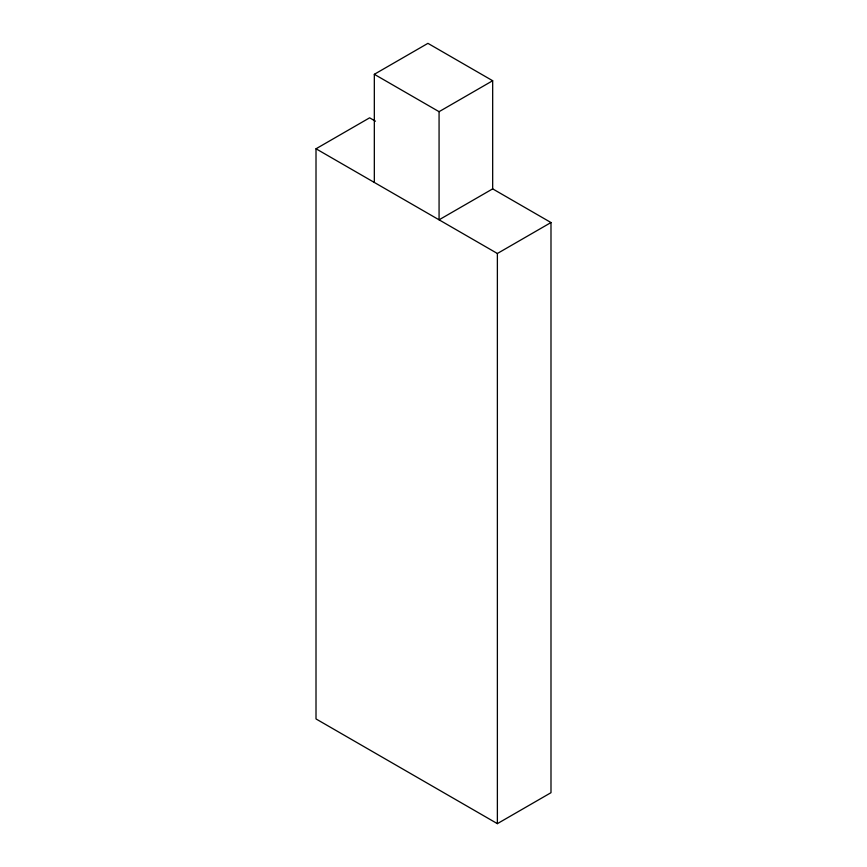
<?xml version="1.0" encoding="UTF-8"?>
<svg xmlns="http://www.w3.org/2000/svg" width="867" height="867" viewBox="0 0 867 867"><rect width="100%" height="100%" fill="white"/><g stroke="black" fill="none" stroke-linecap="round" stroke-linejoin="round"><path stroke-width="1.3" d="M374.327 74.302L427.93 43.35L492.673 80.729L492.673 188.876L439.07 219.817L439.07 111.68L374.327 74.302L374.327 182.438M492.478 188.757L550.989 222.537L550.989 792.698L497.376 823.65L316.011 718.938L316.011 148.777L369.624 117.825L375.476 121.207M439.07 111.68L492.673 80.729M316.011 148.777L497.376 253.489L550.989 222.537M497.376 253.489L497.376 823.65"/></g></svg>
